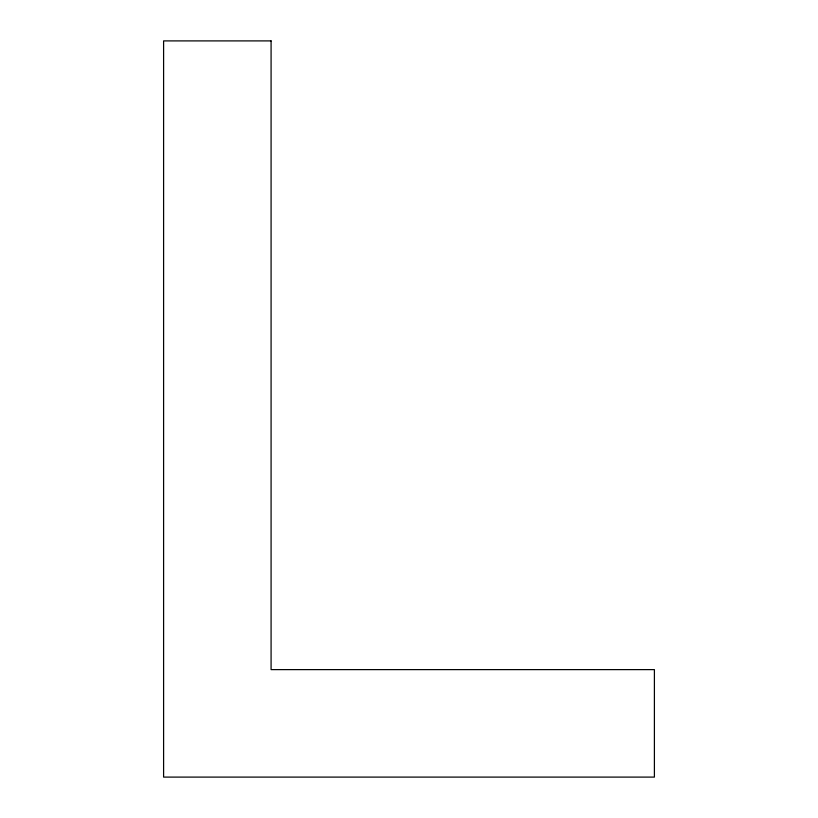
<?xml version="1.0" encoding="UTF-8"?>
<svg xmlns="http://www.w3.org/2000/svg" width="818" height="818" viewBox="0 0 818 818"><rect width="100%" height="100%" fill="white"/><g stroke="black" fill="none" stroke-linecap="round" stroke-linejoin="round"><path stroke-width="1.23" d="M271.085 40.9L163.6 40.9L163.6 777.1L654.4 777.1L654.4 669.615L271.085 669.615L271.085 40.9"/></g></svg>
